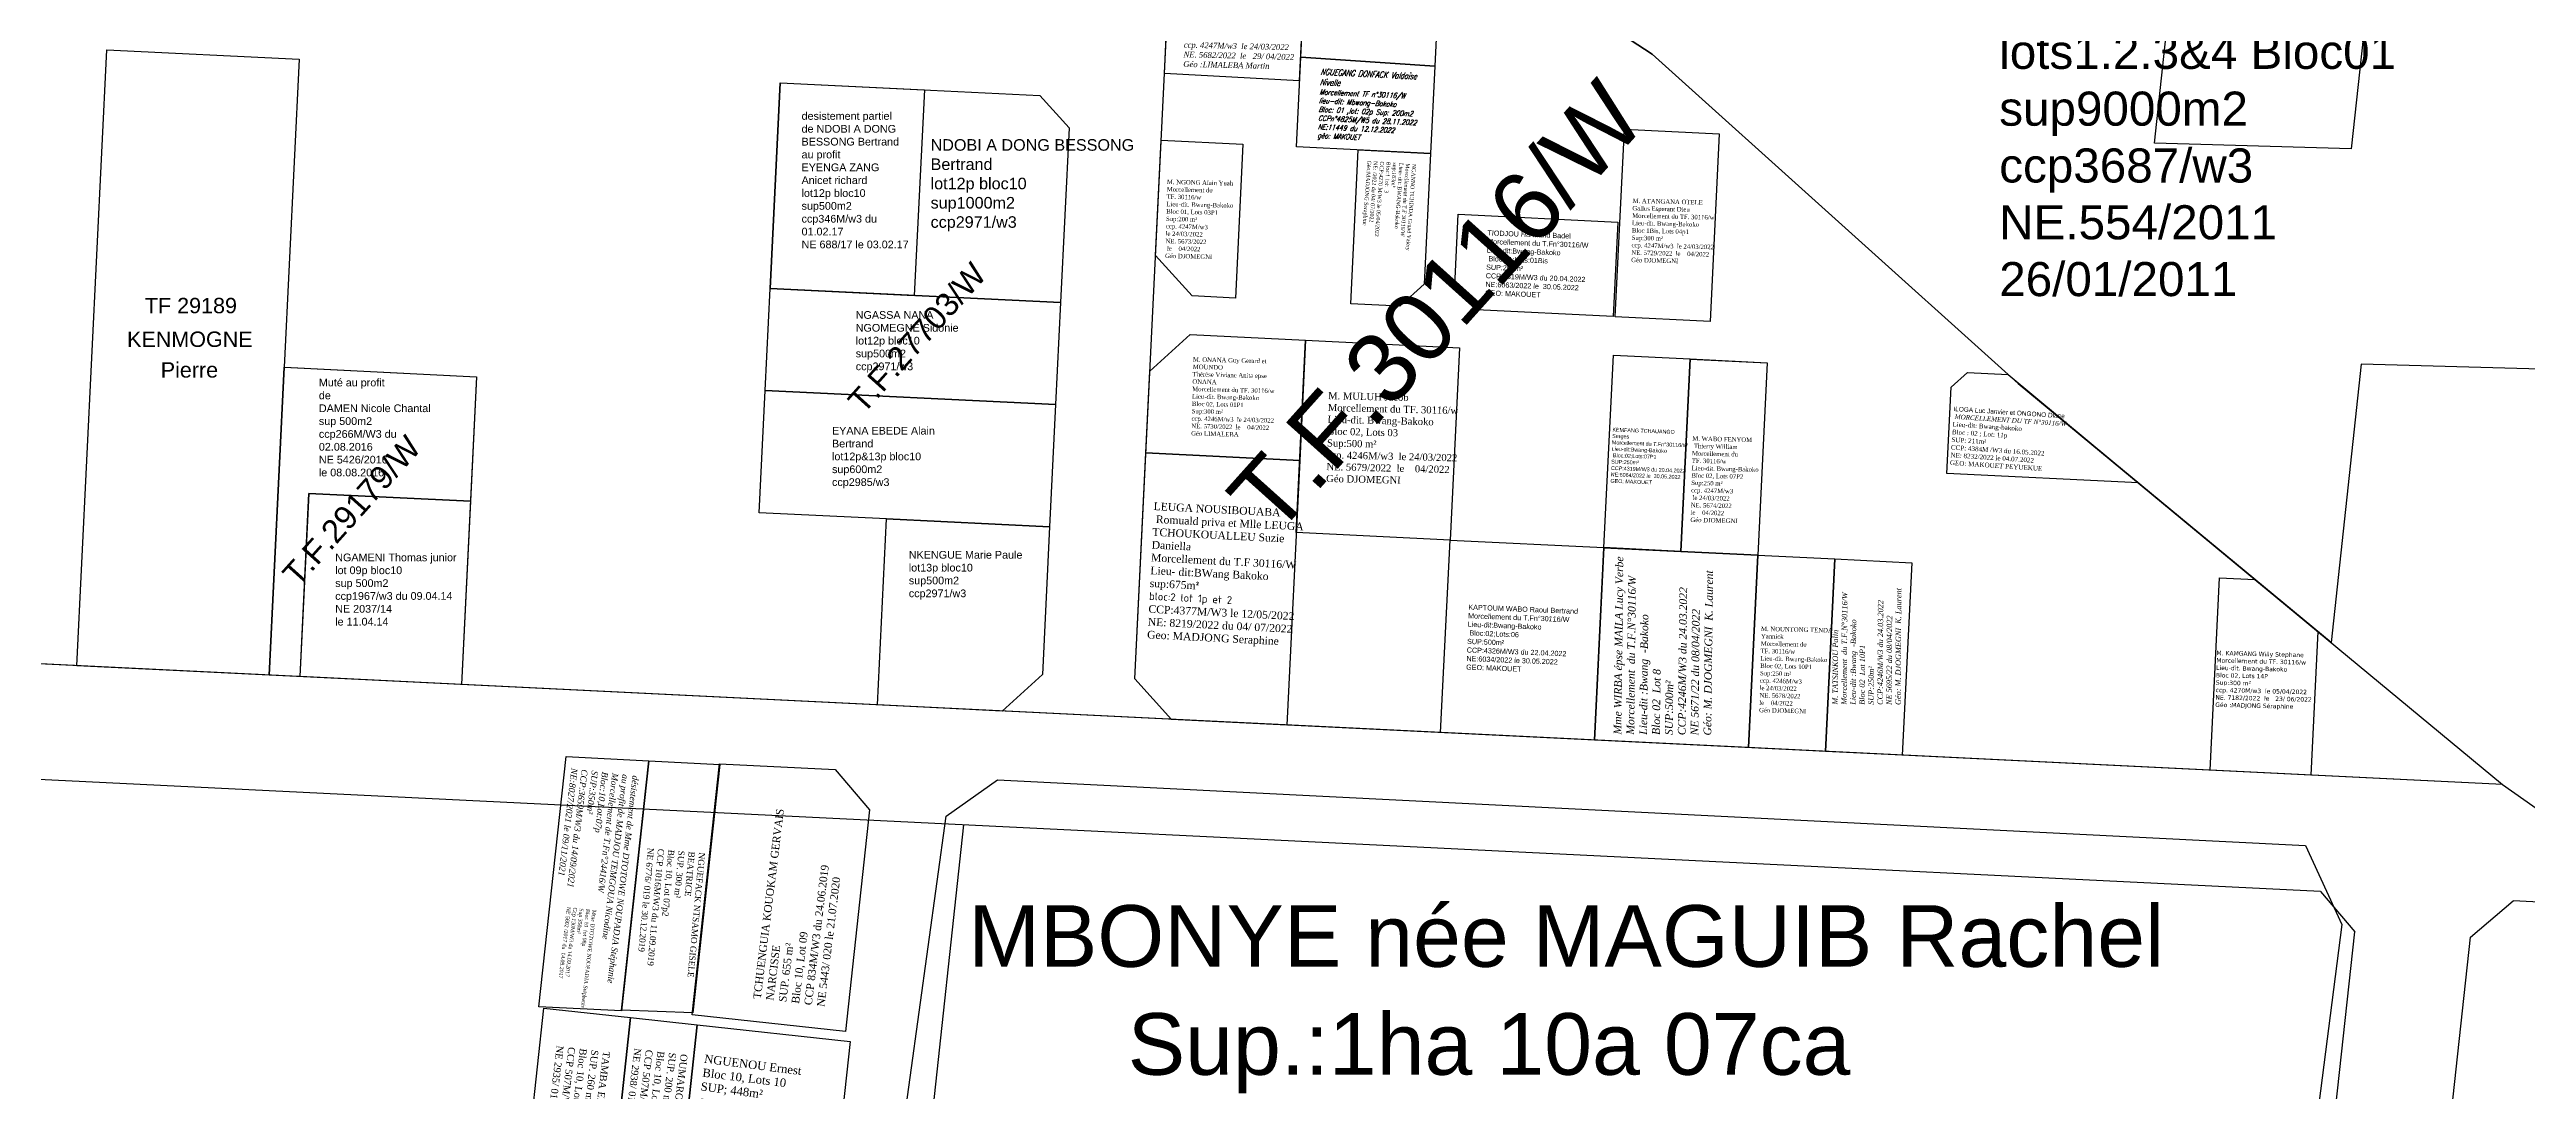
# Model space of a CAD drawing. Header units: millimetres. Extents: x 590121 to 927379, y 438565 to 1441738.
# Drawn here: x 924672.2 to 924993.8, y 1440338.2 to 1440473.2 of the extents above; entities that cross this region are included whole.
import ezdxf

# ---------------------------------------------------------------- set-up
doc = ezdxf.new("R2010")
doc.units = ezdxf.units.MM
doc.header["$LTSCALE"] = 10
for name, color, linetype in [('Cotation Linéaire', 255, 'Continuous'), ('end maj 26 02 2021', 30, 'Continuous'), ('MAJ JAN 2022', 12, 'Continuous'), ('MAJ NOV 2021', 7, 'Continuous')]:
    doc.layers.add(name, color=color, linetype=linetype)
doc.styles.add('FONT2', font='romant.shx', dxfattribs={"width": 0.7, "oblique": 18, "height": 3})
doc.styles.get("Standard").update_dxf_attribs({"font": 'arial.ttf'})
doc.styles.add('Times 1.0', font='times.ttf', dxfattribs={"width": 0.99, "height": 1})
doc.styles.add('Times 3.0', font='times.ttf', dxfattribs={"width": 0.99, "height": 3})

msp = doc.modelspace()

# ---------------------------------------------------------------- linework, layer by layer
at = {"flags": 128}
for points in [[(924834.67, 1440472.25), (924852.03, 1440471.09), (924851.47, 1440459.77), (924834.1, 1440460.62)], [(924816.51, 1440461.48), (924827.12, 1440460.96), (924826.15, 1440440.99), (924820.53, 1440441.26), (924815.78, 1440446.5)], [(924816.51, 1440461.48), (924827.12, 1440460.96), (924826.15, 1440440.99), (924820.53, 1440441.26), (924815.78, 1440446.5)], [(924816.51, 1440461.48), (924827.12, 1440460.96), (924826.15, 1440440.99), (924820.53, 1440441.26), (924815.78, 1440446.5)], [(924816.51, 1440461.48), (924827.12, 1440460.96), (924826.15, 1440440.99), (924820.53, 1440441.26), (924815.78, 1440446.5)], [(924816.51, 1440461.48), (924827.12, 1440460.96), (924826.15, 1440440.99), (924820.53, 1440441.26), (924815.78, 1440446.5)], [(924816.51, 1440461.48), (924827.12, 1440460.96), (924826.15, 1440440.99), (924820.53, 1440441.26), (924815.78, 1440446.5)], [(924842.1, 1440460.23), (924851.47, 1440459.77), (924850.64, 1440442.79), (924847.5, 1440439.94), (924841.13, 1440440.25)], [(924820.29, 1440436.27), (924835.27, 1440435.53), (924834.51, 1440419.92), (924814.52, 1440420.9), (924815.05, 1440431.52)], [(924820.29, 1440436.27), (924835.27, 1440435.53), (924834.51, 1440419.92), (924814.52, 1440420.9), (924815.05, 1440431.52)], [(924820.29, 1440436.27), (924835.27, 1440435.53), (924834.51, 1440419.92), (924814.52, 1440420.9), (924815.05, 1440431.52)], [(924835.27, 1440435.53), (924855.24, 1440434.55), (924854.02, 1440409.58), (924834.04, 1440410.56)], [(924835.27, 1440435.53), (924855.24, 1440434.55), (924854.02, 1440409.58), (924834.04, 1440410.56)], [(924835.27, 1440435.53), (924855.24, 1440434.55), (924854.02, 1440409.58), (924834.04, 1440410.56)], [(924885.21, 1440433.08), (924895.2, 1440432.6), (924893.97, 1440407.63), (924883.98, 1440408.11)], [(924885.21, 1440433.08), (924895.2, 1440432.6), (924893.97, 1440407.63), (924883.98, 1440408.11)], [(924885.21, 1440433.08), (924895.2, 1440432.6), (924893.97, 1440407.63), (924883.98, 1440408.11)], [(924885.21, 1440433.09), (924895.2, 1440432.6), (924893.97, 1440407.63), (924883.99, 1440408.11)], [(924885.21, 1440433.09), (924895.2, 1440432.6), (924893.97, 1440407.63), (924883.99, 1440408.11)], [(924885.21, 1440433.09), (924895.2, 1440432.6), (924893.97, 1440407.63), (924883.99, 1440408.11)], [(924921.17, 1440431.32), (924926.48, 1440431.06), (924943.4, 1440417), (924918.53, 1440418.22), (924919.07, 1440429.42)], [(924814.53, 1440420.91), (924834.5, 1440419.93), (924832.82, 1440385.59), (924817.84, 1440386.33), (924813.09, 1440391.57)]]:
    msp.add_lwpolyline(points, close=True, dxfattribs=at)
for points in [[(924816.51, 1440461.48), (924827.12, 1440460.96)], [(924816.51, 1440461.48), (924827.12, 1440460.96)], [(924816.51, 1440461.48), (924827.12, 1440460.96)], [(924887.77, 1440437.97), (924875.47, 1440438.57), (924876.66, 1440462.9), (924888.97, 1440462.3), (924887.77, 1440437.97)], [(924887.77, 1440437.97), (924875.47, 1440438.57), (924876.66, 1440462.9), (924888.97, 1440462.3), (924887.77, 1440437.97)], [(924887.77, 1440437.97), (924875.47, 1440438.57), (924876.66, 1440462.9), (924888.97, 1440462.3), (924887.77, 1440437.97)], [(924893.97, 1440407.63), (924903.96, 1440407.14), (924902.74, 1440382.17), (924892.75, 1440382.66), (924893.97, 1440407.63)], [(924893.97, 1440407.63), (924903.96, 1440407.14), (924902.74, 1440382.17), (924892.75, 1440382.66), (924893.97, 1440407.63)], [(924893.97, 1440407.63), (924903.96, 1440407.14), (924902.74, 1440382.17), (924892.75, 1440382.66), (924893.97, 1440407.63)]]:
    msp.add_lwpolyline(points, dxfattribs=at)
at = {"color": 5, "flags": 128}
for points in [[(924855.09, 1440451.87), (924875.78, 1440450.86), (924875.18, 1440438.58), (924857.49, 1440439.45), (924854.64, 1440442.59)], [(924875.22, 1440433.58), (924885.21, 1440433.09), (924883.98, 1440408.12), (924874, 1440408.61)], [(924854.02, 1440409.58), (924874, 1440408.61), (924872.77, 1440383.64), (924852.8, 1440384.61)]]:
    msp.add_lwpolyline(points, close=True, dxfattribs=at)
at = {"color": 2, "flags": 128}
for points in [[(924873.99, 1440408.6), (924893.97, 1440407.63), (924892.75, 1440382.66), (924872.77, 1440383.64)], [(924903.96, 1440407.14), (924913.95, 1440406.65), (924912.72, 1440381.68), (924902.74, 1440382.17)]]:
    msp.add_lwpolyline(points, close=True, dxfattribs=at)
at = {"layer": 'end maj 26 02 2021', "color": 3, "linetype": 'ByBlock'}
for p, q in [((924816.99, 1440513.9), (924880.26, 1440472.63)), ((924880.26, 1440472.63), (924927.75, 1440429.92)), ((924927.75, 1440429.92), (924990.63, 1440377.86)), ((924990.63, 1440377.86), (924436.14, 1440405.03)), ((924990.63, 1440377.86), (925043.55, 1440340.79))]:
    msp.add_line(p, q, dxfattribs=at)
at = {"layer": 'end maj 26 02 2021', "linetype": 'ByBlock', "ltscale": 0.0014}
for p, q in [((924880.26, 1440472.63), (924816.99, 1440513.9)), ((924927.75, 1440429.92), (924880.26, 1440472.63)), ((924972.29, 1440432.43), (924968.39, 1440396.28)), ((924995.63, 1440431.76), (924972.29, 1440432.43)), ((924968.39, 1440396.28), (924927.75, 1440429.92))]:
    msp.add_line(p, q, dxfattribs=at)
at = {"layer": 'end maj 26 02 2021', "color": 0, "linetype": 'ByBlock'}
for p, q in [((924967.02, 1440364), (924435.41, 1440390.05)), ((924785.37, 1440321.62), (924790.92, 1440372.63)), ((924967.02, 1440364), (924971.48, 1440358.78)), ((924986.48, 1440358.05), (924992.02, 1440362.77)), ((925013.68, 1440361.71), (924992.02, 1440362.77)), ((924965.86, 1440307.05), (924971.48, 1440358.78)), ((924980.77, 1440305.43), (924986.48, 1440358.05))]:
    msp.add_line(p, q, dxfattribs=at)
at = {"layer": 'end maj 26 02 2021', "linetype": 'ByBlock'}
for p, q in [((924788.62, 1440373.77), (924795.29, 1440378.48)), ((924795.29, 1440378.48), (924965.08, 1440369.95)), ((924782.48, 1440329.19), (924788.62, 1440373.77)), ((924965.08, 1440369.95), (924969.79, 1440359.7)), ((924969.79, 1440359.7), (924963.42, 1440310.11))]:
    msp.add_line(p, q, dxfattribs=at)
at = {"layer": 'end maj 26 02 2021', "color": 3, "linetype": 'ByBlock', "lineweight": 30, "ltscale": 0.0014, "flags": 128}
msp.add_lwpolyline([(923920.6, 1440642.39), (923985.16, 1440579.58), (924041.36, 1440583.17), (924139.33, 1440573.19), (924240.53, 1440570.41), (924364.45, 1440543.24), (924459.64, 1440508.19), (924525.55, 1440516.73), (924578.96, 1440486.04), (924659.87, 1440500.65), (924711.34, 1440532.87), (924816.99, 1440513.9), (924880.26, 1440472.63), (924927.75, 1440429.92), (924990.63, 1440377.86), (924436.14, 1440405.03), (923816.36, 1440442.45), (923758.81, 1440615.97)], close=True, dxfattribs=at)
at = {"layer": 'end maj 26 02 2021', "linetype": 'ByBlock', "ltscale": 0.0014, "flags": 128}
for points in [[(924819.02, 1440512.58), (924880.26, 1440472.63), (924927.76, 1440429.92), (924990.63, 1440377.86), (924817.84, 1440386.33), (924813.09, 1440391.57)], [(924835.23, 1440483.59), (924852.6, 1440482.74), (924852.03, 1440471.09), (924834.67, 1440472.25)], [(924817.49, 1440481.46), (924834.98, 1440480.6), (924834.42, 1440469.18), (924816.94, 1440470.11)]]:
    msp.add_lwpolyline(points, close=True, dxfattribs=at)
at = {"layer": 'end maj 26 02 2021', "color": 5, "linetype": 'ByBlock', "ltscale": 0.0014, "flags": 128}
msp.add_lwpolyline([(924949.67, 1440500.09), (924975.22, 1440499.36), (924971.01, 1440460.34), (924945.45, 1440461.08)], close=True, dxfattribs=at)
at = {"layer": 'end maj 26 02 2021', "linetype": 'ByBlock', "flags": 128}
for points in [[(924767.07, 1440468.91), (924800.78, 1440467.26), (924804.58, 1440463.07), (924803.47, 1440440.4), (924765.76, 1440442.24)], [(924765.76, 1440442.24), (924803.47, 1440440.4), (924802.82, 1440427.17), (924765.11, 1440429.01)], [(924765.11, 1440429.01), (924802.82, 1440427.17), (924802.04, 1440411.29), (924780.87, 1440412.33), (924764.33, 1440413.14)], [(924780.87, 1440412.33), (924802.04, 1440411.29), (924801.1, 1440392.15), (924795.86, 1440387.4), (924779.69, 1440388.2)]]:
    msp.add_lwpolyline(points, close=True, dxfattribs=at)
at = {"layer": 'end maj 26 02 2021', "color": 150, "linetype": 'ByBlock', "lineweight": -3, "ltscale": 0.0014, "flags": 128}
for points in [[(924767.07, 1440468.91), (924765.76, 1440442.24), (924784.46, 1440441.32)], [(924767.07, 1440468.91), (924785.78, 1440467.99), (924784.46, 1440441.32), (924765.76, 1440442.24), (924767.07, 1440468.91)]]:
    msp.add_lwpolyline(points, dxfattribs=at)
for points in [[(924702.69, 1440432.02), (924727.66, 1440430.79), (924726.87, 1440414.63), (924705.89, 1440415.65), (924704.72, 1440391.87), (924700.73, 1440392.07)], [(924739.27, 1440381.51), (924750.01, 1440380.95), (924746.47, 1440348.51), (924735.74, 1440349.01)], [(924750.01, 1440380.95), (924759.24, 1440380.47), (924755.72, 1440348.26), (924746.47, 1440348.61)], [(924774.2, 1440379.82), (924778.65, 1440374.6), (924775.53, 1440345.83), (924755.64, 1440347.99), (924759.18, 1440380.55)], [(924736.4, 1440348.86), (924747.64, 1440347.64), (924745.15, 1440324.78), (924733.91, 1440326)], [(924747.64, 1440347.64), (924756.28, 1440346.7), (924753.8, 1440323.84), (924745.15, 1440324.78)]]:
    msp.add_lwpolyline(points, close=True, dxfattribs=at)
at = {"layer": 'end maj 26 02 2021', "color": 3, "linetype": 'ByBlock', "lineweight": -3, "ltscale": 0.0014, "flags": 128}
msp.add_lwpolyline([(924727.66, 1440430.79), (924725.7, 1440390.84), (924700.73, 1440392.07), (924702.7, 1440432.02)], close=True, dxfattribs=at)
at = {"layer": 'end maj 26 02 2021', "linetype": 'ByBlock', "lineweight": -3, "ltscale": 0.0014, "flags": 128}
msp.add_lwpolyline([(924705.89, 1440415.65), (924726.87, 1440414.62), (924725.69, 1440390.84), (924704.73, 1440391.87)], close=True, dxfattribs=at)
at = {"layer": 'end maj 26 02 2021', "color": 150}
msp.add_lwpolyline([(924756.28, 1440346.7), (924776.16, 1440344.54), (924774.22, 1440326.65), (924768.71, 1440322.22), (924753.8, 1440323.84)], close=True, dxfattribs=at)
at = {"layer": 'MAJ JAN 2022', "color": 6, "ltscale": 0.0014, "flags": 128}
msp.add_lwpolyline([(924679.67, 1440473.19), (924704.64, 1440471.97), (924702.69, 1440432.02), (924700.73, 1440392.07), (924675.76, 1440393.29)], close=True, dxfattribs=at)
at = {"layer": 'MAJ JAN 2022', "color": 5, "ltscale": 0.0014, "flags": 128}
msp.add_lwpolyline([(924953.9, 1440404.69), (924958.5, 1440404.47), (924966.65, 1440397.71), (924965.74, 1440379.08), (924952.68, 1440379.72)], close=True, dxfattribs=at)

# ---------------------------------------------------------------- texts
at = {"attachment_point": 1, "rotation": 358.6285, "style": 'Times 3.0'}
for s, insert, char_height, width in [('{\\fTimes New Roman|b0|i1|c186|p18;M. SAMO Adrien Eric\\P\\C1;Morcellement du TF. 30116/w\\P\\C256;Lieu-dit. Bwang-Bakoko\\PBloc 01, Lots 02P2\\PSup:200 m²\\Pccp. 4247M/w3  le 24/03/2022\\PNE. 5682/2022  le   \\fTimes New Roman|b0|i1|c0|p18;29/\\fTimes New Roman|b0|i1|c186|p18; 04/2022\\P\\C1;Géo \\fTimes New Roman|b0|i1|c0|p18;:LIMALEBA Martin}', (924819.61, 1440480.47), 0.7485, 14.1943), ('{\\fTimes New Roman|b0|i0|c186|p18;M. NGONG Alain Yuah\\P\\C1;Morcellement du \\fTimes New Roman|b0|i0|c0|p18;\\P\\fTimes New Roman|b0|i0|c186|p18;TF. 30116/w\\P\\C256;Lieu-dit. Bwang-Bakoko\\PBloc 01, Lots 03P1\\PSup:200 m²\\Pccp. 4247M/w3  }\\P{\\fTimes New Roman|b0|i0|c186|p18;le 24/03/2022\\PNE. 5673/2022 }\\P{\\fTimes New Roman|b0|i0|c186|p18; le    04/2022\\P\\C1;Géo DJOMEGNI}', (924817.27, 1440456.37), 0.5757, 10.9187), ('{\\fTimes New Roman|b0|i0|c186|p18;M. }ATANGANA OTELE Gallus Esperant Dieu{\\fTimes New Roman|b0|i0|c186|p18;\\P\\C1;Morcellement du TF. 30116/w\\P\\C256;Lieu-dit. Bwang-Bakoko\\PBloc }1Bis{\\fTimes New Roman|b0|i0|c186|p18;, Lots 0}4p1{\\fTimes New Roman|b0|i0|c186|p18;\\PSup:}30{\\fTimes New Roman|b0|i0|c186|p18;0 m²\\Pccp. 4247M/w3  le 24/03/2022\\PNE. 5}729{\\fTimes New Roman|b0|i0|c186|p18;/2022  le    04/2022\\P\\C1;Géo DJOMEGNI}', (924877.72, 1440453.91), 0.57574, 10.9187), ('{\\fTimes New Roman|b0|i0|c186|p18;M. }ATANGANA OTELE Gallus Esperant Dieu{\\fTimes New Roman|b0|i0|c186|p18;\\P\\C1;Morcellement du TF. 30116/w\\P\\C256;Lieu-dit. Bwang-Bakoko\\PBloc }1Bis{\\fTimes New Roman|b0|i0|c186|p18;, Lots 0}4p1{\\fTimes New Roman|b0|i0|c186|p18;\\PSup:}30{\\fTimes New Roman|b0|i0|c186|p18;0 m²\\Pccp. 4247M/w3  le 24/03/2022\\PNE. 5}729{\\fTimes New Roman|b0|i0|c186|p18;/2022  le    04/2022\\P\\C1;Géo DJOMEGNI}', (924877.72, 1440453.91), 0.57574, 10.9187), ('{\\fTimes New Roman|b0|i0|c186|p18;M. }ATANGANA OTELE Gallus Esperant Dieu{\\fTimes New Roman|b0|i0|c186|p18;\\P\\C1;Morcellement du TF. 30116/w\\P\\C256;Lieu-dit. Bwang-Bakoko\\PBloc }1Bis{\\fTimes New Roman|b0|i0|c186|p18;, Lots 0}4p1{\\fTimes New Roman|b0|i0|c186|p18;\\PSup:}30{\\fTimes New Roman|b0|i0|c186|p18;0 m²\\Pccp. 4247M/w3  le 24/03/2022\\PNE. 5}729{\\fTimes New Roman|b0|i0|c186|p18;/2022  le    04/2022\\P\\C1;Géo DJOMEGNI}', (924877.72, 1440453.91), 0.57574, 10.9187), ('{\\fTimes New Roman|b0|i0|c186|p18;M. }ONANA Guy Gerard et MOUNDO \\PThérèse Viviane Anita epse ONANA{\\fTimes New Roman|b0|i0|c186|p18;\\P\\C1;Morcellement du TF. 30116/w\\P\\C256;Lieu-dit. Bwang-Bakoko\\PBloc 0}2{\\fTimes New Roman|b0|i0|c186|p18;, Lots 0}1{\\fTimes New Roman|b0|i0|c186|p18;P1\\PSup:}3{\\fTimes New Roman|b0|i0|c186|p18;00 m²\\Pccp. 424}6{\\fTimes New Roman|b0|i0|c186|p18;M/w3  le 24/03/2022\\PNE. 5}730{\\fTimes New Roman|b0|i0|c186|p18;/2022  le    04/2022\\P\\C1;Géo \\fTimes New Roman|b0|i0|c0|p18;LIMALEBA}', (924820.65, 1440433.33), 0.5757, 10.9187), ('{\\fTimes New Roman|b0|i0|c186|p18;M. }ONANA Guy Gerard et MOUNDO \\PThérèse Viviane Anita epse ONANA{\\fTimes New Roman|b0|i0|c186|p18;\\P\\C1;Morcellement du TF. 30116/w\\P\\C256;Lieu-dit. Bwang-Bakoko\\PBloc 0}2{\\fTimes New Roman|b0|i0|c186|p18;, Lots 0}1{\\fTimes New Roman|b0|i0|c186|p18;P1\\PSup:}3{\\fTimes New Roman|b0|i0|c186|p18;00 m²\\Pccp. 424}6{\\fTimes New Roman|b0|i0|c186|p18;M/w3  le 24/03/2022\\PNE. 5}730{\\fTimes New Roman|b0|i0|c186|p18;/2022  le    04/2022\\P\\C1;Géo \\fTimes New Roman|b0|i0|c0|p18;LIMALEBA}', (924820.65, 1440433.33), 0.5757, 10.9187), ('{\\fTimes New Roman|b0|i0|c186|p18;M. }ONANA Guy Gerard et MOUNDO \\PThérèse Viviane Anita epse ONANA{\\fTimes New Roman|b0|i0|c186|p18;\\P\\C1;Morcellement du TF. 30116/w\\P\\C256;Lieu-dit. Bwang-Bakoko\\PBloc 0}2{\\fTimes New Roman|b0|i0|c186|p18;, Lots 0}1{\\fTimes New Roman|b0|i0|c186|p18;P1\\PSup:}3{\\fTimes New Roman|b0|i0|c186|p18;00 m²\\Pccp. 424}6{\\fTimes New Roman|b0|i0|c186|p18;M/w3  le 24/03/2022\\PNE. 5}730{\\fTimes New Roman|b0|i0|c186|p18;/2022  le    04/2022\\P\\C1;Géo \\fTimes New Roman|b0|i0|c0|p18;LIMALEBA}', (924820.65, 1440433.33), 0.5757, 10.9187), ('{\\fTimes New Roman|b0|i0|c186|p18;M. }MULUH Jacob{\\fTimes New Roman|b0|i0|c186|p18;\\P\\C1;Morcellement du TF. 30116/w\\P\\C256;Lieu-dit. Bwang-Bakoko\\PBloc 02, Lots 0}3{\\fTimes New Roman|b0|i0|c186|p18;\\PSup:}5{\\fTimes New Roman|b0|i0|c186|p18;00 m²\\Pccp. 4246M/w3  le 24/03/2022\\PNE. 5}679{\\fTimes New Roman|b0|i0|c186|p18;/2022  le    04/2022\\P\\C1;Géo \\fTimes New Roman|b0|i0|c0|p18;DJOMEGNI}', (924838.21, 1440428.8), 0.9212, 17.4698), ('{\\fTimes New Roman|b0|i0|c186|p18;M. }MULUH Jacob{\\fTimes New Roman|b0|i0|c186|p18;\\P\\C1;Morcellement du TF. 30116/w\\P\\C256;Lieu-dit. Bwang-Bakoko\\PBloc 02, Lots 0}3{\\fTimes New Roman|b0|i0|c186|p18;\\PSup:}5{\\fTimes New Roman|b0|i0|c186|p18;00 m²\\Pccp. 4246M/w3  le 24/03/2022\\PNE. 5}679{\\fTimes New Roman|b0|i0|c186|p18;/2022  le    04/2022\\P\\C1;Géo \\fTimes New Roman|b0|i0|c0|p18;DJOMEGNI}', (924838.21, 1440428.8), 0.9212, 17.4698), ('{\\fTimes New Roman|b0|i0|c186|p18;M. }MULUH Jacob{\\fTimes New Roman|b0|i0|c186|p18;\\P\\C1;Morcellement du TF. 30116/w\\P\\C256;Lieu-dit. Bwang-Bakoko\\PBloc 02, Lots 0}3{\\fTimes New Roman|b0|i0|c186|p18;\\PSup:}5{\\fTimes New Roman|b0|i0|c186|p18;00 m²\\Pccp. 4246M/w3  le 24/03/2022\\PNE. 5}679{\\fTimes New Roman|b0|i0|c186|p18;/2022  le    04/2022\\P\\C1;Géo \\fTimes New Roman|b0|i0|c0|p18;DJOMEGNI}', (924838.21, 1440428.8), 0.9212, 17.4698), ('{\\fTimes New Roman|b0|i0|c186|p18;M. WABO FENYOM\\P Thierry William\\P\\C1;Morcellement du \\fTimes New Roman|b0|i0|c0|p18;\\P\\fTimes New Roman|b0|i0|c186|p18;TF. 30116/w\\P\\C256;Lieu-dit. Bwang-Bakoko\\PBloc 02, Lots 07P2\\PSup:250 m²\\Pccp. 4247M/w3 \\P le 24/03/2022\\PNE. 5674/2022  }\\P{\\fTimes New Roman|b0|i0|c186|p18;le    04/2022\\P\\C1;Géo DJOMEGNI}', (924885.48, 1440423.07), 0.5757, 10.9187), ('{\\fTimes New Roman|b0|i0|c186|p18;M. NOUNTONG TENDA \\PYannick\\P\\C1;Morcellement du \\fTimes New Roman|b0|i0|c0|p18;\\P\\fTimes New Roman|b0|i0|c186|p18;TF. 30116/w\\P\\C256;Lieu-dit. Bwang-Bakoko\\PBloc 02, Lots 10P1\\PSup:250 m²\\Pccp. 4246M/w3  \\Ple 24/03/2022\\PNE. 5678/2022  \\Ple    04/2022\\P\\C1;Géo DJOMEGNI}', (924894.4, 1440398.38), 0.5757, 10.9187), ('{\\fVerdana|b0|i0|c186|p34;M. \\fVerdana|b0|i0|c0|p34;KAMGANG Willy Stephane\\P\\fVerdana|b0|i0|c186|p34;\\C1;Morcellement du TF. 30116/w\\P\\C256;Lieu-dit. Bwang-Bakoko\\PBloc 02, Lots 1\\fVerdana|b0|i0|c0|p34;4\\fVerdana|b0|i0|c186|p34;P\\PSup:\\fVerdana|b0|i0|c0|p34;30\\fVerdana|b0|i0|c186|p34;0 m²\\Pccp. 42\\fVerdana|b0|i0|c0|p34;70\\fVerdana|b0|i0|c186|p34;M/w3  le \\fVerdana|b0|i0|c0|p34;05\\fVerdana|b0|i0|c186|p34;/0\\fVerdana|b0|i0|c0|p34;4\\fVerdana|b0|i0|c186|p34;/2022\\PNE. \\fVerdana|b0|i0|c0|p34;7182\\fVerdana|b0|i0|c186|p34;/2022  le   \\fVerdana|b0|i0|c0|p34;23/\\fVerdana|b0|i0|c186|p34; 0\\fVerdana|b0|i0|c0|p34;6\\fVerdana|b0|i0|c186|p34;/2022\\P\\C1;Géo \\fVerdana|b0|i0|c0|p34;:MADJONG Séraphine}', (924953.52, 1440395.24), 0.57574, 36.4811)]:
    msp.add_mtext(s, dxfattribs=dict(at, insert=insert, char_height=char_height, width=width))
at = {"attachment_point": 1}
for s, insert, char_height, width, rotation in [('\\A1;{\\fTimes New Roman|b0|i0|c0|p18;NGANNO TCHINDA Grand Valery\\P\\C1;Morcellement du T.F 30116/W\\P\\C256;Lieu- dit: BWANG-Bakoko\\Psup:183m\\fISOCPEUR|b0|i0|c0|p34;²\\PBloc:1 lot: 3\\fTimes New Roman|b0|i0|c0|p18;\\PCCP:4270 M/W3 le 05/04/2022\\PNE: /2022 du 04/ 07/2022\\P\\C1;Géo:MADJONG Seraphine}', (924849.62, 1440458.39), 0.5, 30, 265.875), ('TIODJOU Harmand Badel\\P{\\C1;Morcellement du T.Fn%%D30116/W\\P}Lieu-dit:Bwang-Bakoko\\P Bloc:01;Lots:01Bis{\\C1;\\P}SUP:250m²\\PCCP:4319M/W3 du 20.04.2022\\PNE:6063/2022 le  30.05.2022\\PGEO: MAKOUET', (924858.89, 1440449.79), 0.6669, 22.6373, 357.791), ('\\A1;ILOGA Luc Janvier et ONGONO Diane\\P {\\fTimes New Roman|b0|i1|c0|p18;\\C1;MORCELLEMENT DU TF N°30116/W\\fTimes New Roman|b0|i0|c0|p18;\\C0;\\PLieu-dit: Bwang-bakoko\\PBloc : 02 ; Lot: 11p\\PSUP: 211m²\\PCCP: 4384M /W3 du 16.05.2022\\PNE: 8232/2022 le 04.07.2022\\PGEO: MAKOUET PEYUEKUE}', (924919.39, 1440426.93), 0.6, 32.6698, 356.2562), ('KEMFANG TCHAUANGO\\PSerges\\P{\\C1;Morcellement du T.Fn%%D30116/W\\P}Lieu-dit:Bwang-Bakoko\\P Bloc:02;Lots:07P1{\\C1;\\P}SUP:250m²\\PCCP:4319M/W3 du 20.04.2022\\PNE:6064/2022 le  30.05.2022\\PGEO: MAKOUET', (924875.11, 1440424.18), 0.4989, 16.9352, 357.791), ('\\A1;{\\fTimes New Roman|b0|i0|c0|p18;LEUGA NOUSIBOUABA\\P Romuald priva et Mlle LEUGA\\PTCHOUKOUALLEU Suzie\\PDaniella\\P\\C1;Morcellement du T.F 30116/W\\P\\C256;Lieu- dit:BWang Bakoko\\Psup:675m\\fISOCPEUR|b0|i0|c0|p34;²\\Pbloc:2 lot 1p et 2\\fTimes New Roman|b0|i0|c0|p18;\\PCCP:4377M/W3 le 12/05/2022\\PNE: 8219/2022 du 04/ 07/2022\\P\\C1;Geo: MADJONG Seraphine}', (924815.57, 1440414.49), 1, 30, 357.1088), ('KAPTOUM WABO Raoul Bertrand\\P{\\C1;Morcellement du T.Fn%%D30116/W\\P}Lieu-dit:Bwang-Bakoko\\P Bloc:02;Lots:06{\\C1;\\P}SUP:500m²\\PCCP:4326M/W3 du 22.04.2022\\PNE:6034/2022 le 30.05.2022\\PGEO: MAKOUET', (924856.42, 1440401.23), 0.6669, 22.6373, 357.791)]:
    msp.add_mtext(s, dxfattribs=dict(at, insert=insert, char_height=char_height, width=width, rotation=rotation))
at = {"color": 7, "attachment_point": 1}
for s, insert, char_height, width, rotation in [('{\\fTimes New Roman|b0|i1|c0|p18;Mme WIRBA épse MAILA Lucy Verbe \\P\\C1;Morcellement  du T.F.N°30116/W\\P\\C7;Lieu-dit :Bwang  -Bakoko\\PBloc 02  Lot 8\\PSUP:500m²\\PCCP:4246M/W3 du 24.03.2022\\PNE 5671/22 du 08/04/2022\\PGéo: M. DJOGMEGNI  K. Laurent}', (924875.25, 1440384.37), 1, 66.1992, 89.3476), ('{\\fTimes New Roman|b0|i1|c0|p18;M. TATSINKOU Palin\\P\\C1;Morcellement  du T.F.N°30116/W\\P\\C7;Lieu-dit :Bwang  -Bakoko\\PBloc 02  Lot 10P1\\PSUP:250m²\\PCCP:4246M/W3 du 24.03.2022\\PNE 5695/22 du 08/04/2022\\PGéo: M. DJOGMEGNI  K. Laurent}', (924903.65, 1440388.24), 0.7, 43.7636, 89.6795)]:
    msp.add_mtext(s, dxfattribs=dict(at, insert=insert, char_height=char_height, width=width, rotation=rotation))
at = {"layer": 'Cotation Linéaire', "color": 7, "insert": (924837.21, 1440470.77), "char_height": 0.6786, "width": 26.9994, "attachment_point": 1, "rotation": 357.2323, "style": 'FONT2'}
msp.add_mtext('{\\H1.185x;NGUEGANG DONFACK Valdaise\\PNivelle\\P\\H0.8439x;\\C1;Morcellement TF n°30116/W }\\Plieu-dit: Mbwang-Bakoko\\PBloc: 01 ,lot: 02p Sup: 200m2\\PCCPn°4825M/W5 du 28.11.2022\\PNE:11449 du 12.12.2022\\Pgéo: MAKOUET', dxfattribs=at)
at = {"layer": 'end maj 26 02 2021', "color": 1, "linetype": 'ByBlock'}
for s, height, p in [('T.F.30116/W', 9, (924831.29, 1440409.76)), ('T.F.27703/W', 3, (924777.86, 1440425.84)), ('T.F.29179/W', 3, (924704.46, 1440403.4))]:
    msp.add_text(s, height=height, rotation=48.1057, dxfattribs=at).set_placement(p)
at = {"layer": 'end maj 26 02 2021', "color": 1, "linetype": 'ByBlock', "ltscale": 0.0014}
for s, p in [('TF 29189', (924684.59, 1440439.02)), ('KENMOGNE ', (924682.28, 1440434.65)), ('Pierre', (924686.65, 1440430.67))]:
    msp.add_text(s, height=2, dxfattribs=at).set_placement(p)
at = {"layer": 'end maj 26 02 2021', "color": 0, "linetype": 'ByBlock'}
for s, p in [('MBONYE née MAGUIB Rachel', (924791.47, 1440354.22)), ('Sup.:1ha 10a 07ca', (924812.18, 1440340.21))]:
    msp.add_text(s, height=8, dxfattribs=at).set_placement(p)
at = {"layer": 'end maj 26 02 2021', "linetype": 'ByBlock', "ltscale": 0.0014, "insert": (924925.31, 1440497.27), "char_height": 4.4226, "width": 64.57, "attachment_point": 1}
msp.add_mtext('{\\C7;NGUEFACK ZEBAZE OCEANE\\PGabrielle\\Plots1.2.3&4 Bloc01\\Psup9000m2\\Pccp3687/w3\\PNE.554/2011\\P26/01/2011}', dxfattribs=at)
at = {"layer": 'end maj 26 02 2021', "color": 0, "linetype": 'ByBlock', "attachment_point": 1}
for s, insert, char_height, width in [('desistement partiel\\Pde NDOBI A DONG BESSONG Bertrand\\Pau profit\\PEYENGA ZANG Anicet richard\\Plot12p bloc10\\Psup500m2\\Pccp346M/w3 du 01.02.17\\PNE 688/17 le 03.02.17', (924769.84, 1440465.12), 1, 13.7279), ('NDOBI A DONG BESSONG Bertrand\\Plot12p bloc10\\Psup1000m2\\Pccp2971/w3', (924786.59, 1440461.61), 1.5, 27.68), ('NGASSA NANA NGOMEGNE Sidonie\\Plot12p bloc10\\Psup500m2\\Pccp2971/w3', (924776.87, 1440439.3), 1, 15.8), ('{\\C1;Muté au profit \\Pde \\P}DAMEN Nicole Chantal\\Psup 500m2\\Pccp266M/W3 du 02.08.2016\\PNE 5426/2016\\Ple 08.08.2016', (924707.18, 1440430.53), 1, 15.8), ('EYANA EBEDE Alain Bertrand\\Plot12p&13p bloc10\\Psup600m2\\Pccp2985/w3', (924773.79, 1440424.28), 1, 15.8), ('NGAMENI Thomas junior\\Plot 09p bloc10\\Psup 500m2\\Pccp1967/w3 du 09.04.14\\PNE 2037/14\\Ple 11.04.14', (924709.3, 1440407.84), 1, 15.8), ('NKENGUE Marie Paule\\Plot13p bloc10\\Psup500m2\\Pccp2971/w3', (924783.76, 1440408.18), 1, 15.8)]:
    msp.add_mtext(s, dxfattribs=dict(at, insert=insert, char_height=char_height, width=width))
at = {"layer": 'end maj 26 02 2021', "color": 150, "linetype": 'ByBlock', "lineweight": -3, "ltscale": 0.0014, "attachment_point": 1, "style": 'Times 1.0'}
for s, insert, char_height, width, rotation in [('{\\C256;TCHUENGUIA KOUOKAM GERVAIS\\PNARCISSE\\PSUP. 655 m²\\PBloc 10, Lot 09\\PCCP 834M/W3 du 24.06.2019\\PNE 5443/ 020 le 21.07.2020}', (924763.55, 1440350.13), 1, 55.1336, 83.0248), ('{\\C256;NGUEFACK NTSAMO GISELE\\PBEATRICE\\PSUP. 300 m²\\PBloc 10, Lot 07p2\\PCCP 1016M/W3 du 11.09.2019\\PNE 6776/ 019 le 30.12.2019}', (924757.32, 1440369.01), 0.8, 47.6185, 264.7592), ('Mme DTOTOWE NOUPADJA Stéphanie\\PBloc 10  lot 08p\\PSup 350m²\\PCcp 130M/W3 du 14.09.2017\\PNE 5602 /2017 du  14.09.2017', (924743.2, 1440361.59), 0.5, 46.026, 263.3608), ('{\\C256;TAMBA EBANGO SAMUEL\\P\\fTimes New Roman|b0|i0|c186|p18;SUP. \\fTimes New Roman|b0|i0|c0|p18;260\\fTimes New Roman|b0|i0|c186|p18; m²\\PBloc \\fTimes New Roman|b0|i0|c0|p18;10\\fTimes New Roman|b0|i0|c186|p18;, Lot \\fTimes New Roman|b0|i0|c0|p18;08p\\P\\fTimes New Roman|b0|i0|c186|p18;CCP \\fTimes New Roman|b0|i0|c0|p18;507\\fTimes New Roman|b0|i0|c186|p18;M/W\\fTimes New Roman|b0|i0|c0|p18;3\\fTimes New Roman|b0|i0|c186|p18; du 2\\fTimes New Roman|b0|i0|c0|p18;0\\fTimes New Roman|b0|i0|c186|p18;.0\\fTimes New Roman|b0|i0|c0|p18;3\\fTimes New Roman|b0|i0|c186|p18;.201\\fTimes New Roman|b0|i0|c0|p18;9\\fTimes New Roman|b0|i0|c186|p18;\\PNE \\fTimes New Roman|b0|i0|c0|p18;2935\\fTimes New Roman|b0|i0|c186|p18;/ 019 le 29.05.2019}', (924744.99, 1440343.19), 0.91023, 34.8653, 263.0109), ('{\\C256;OUMAROU BAH\\P\\fTimes New Roman|b0|i0|c186|p18;SUP. \\fTimes New Roman|b0|i0|c0|p18;200\\fTimes New Roman|b0|i0|c186|p18; m²\\PBloc \\fTimes New Roman|b0|i0|c0|p18;10\\fTimes New Roman|b0|i0|c186|p18;, Lot \\fTimes New Roman|b0|i0|c0|p18;08p\\P\\fTimes New Roman|b0|i0|c186|p18;CCP \\fTimes New Roman|b0|i0|c0|p18;507\\fTimes New Roman|b0|i0|c186|p18;M/W\\fTimes New Roman|b0|i0|c0|p18;3\\fTimes New Roman|b0|i0|c186|p18; du 2\\fTimes New Roman|b0|i0|c0|p18;0\\fTimes New Roman|b0|i0|c186|p18;.0\\fTimes New Roman|b0|i0|c0|p18;3\\fTimes New Roman|b0|i0|c186|p18;.201\\fTimes New Roman|b0|i0|c0|p18;9\\fTimes New Roman|b0|i0|c186|p18;\\PNE \\fTimes New Roman|b0|i0|c0|p18;2938\\fTimes New Roman|b0|i0|c186|p18;/ 019 le 29.05.2019}', (924755.06, 1440342.84), 0.91023, 34.8653, 263.0109)]:
    msp.add_mtext(s, dxfattribs=dict(at, insert=insert, char_height=char_height, width=width, rotation=rotation))
at = {"layer": 'end maj 26 02 2021', "insert": (924757.29, 1440342.85), "char_height": 1.085, "attachment_point": 1, "rotation": 352.7609}
msp.add_mtext_dynamic_manual_height_columns('{\\fTimes New Roman|b0|i0|c0|p18;NGUENOU Ernest\\PBloc 10, Lots 10\\PSUP; 448m²\\Pccp; 122M/W3 \\PNE;6023/2017 le 22/12/2017}', width=56.865, gutter_width=12.5, heights=[0], dxfattribs=at)
at = {"layer": 'MAJ NOV 2021', "color": 7, "insert": (924748.71, 1440378.98), "char_height": 0.8, "attachment_point": 1, "rotation": 263.0674}
msp.add_mtext_dynamic_manual_height_columns('{\\fTimes New Roman|b0|i1|c0|p18;\\C1;désistement de \\W0.99;Mme DTOTOWE NOUPADJA Stéphanie\\P\\W1;au profit de \\C7;MADJOU TEMGOUA Nicodine\\P\\C1;Morcellement de T.Fn°24416/W\\P\\pt15.2;\\C7;Bloc:10,Lot:07p\\PSUP:350m²\\P\\ptz;CCP:3659M/W3 du 14/09/2021\\PNE:8027/2021 le 09/11/2021}', width=53.6759, gutter_width=12.5, heights=[27.44], dxfattribs=at)

doc.saveas('drawing.dxf')
